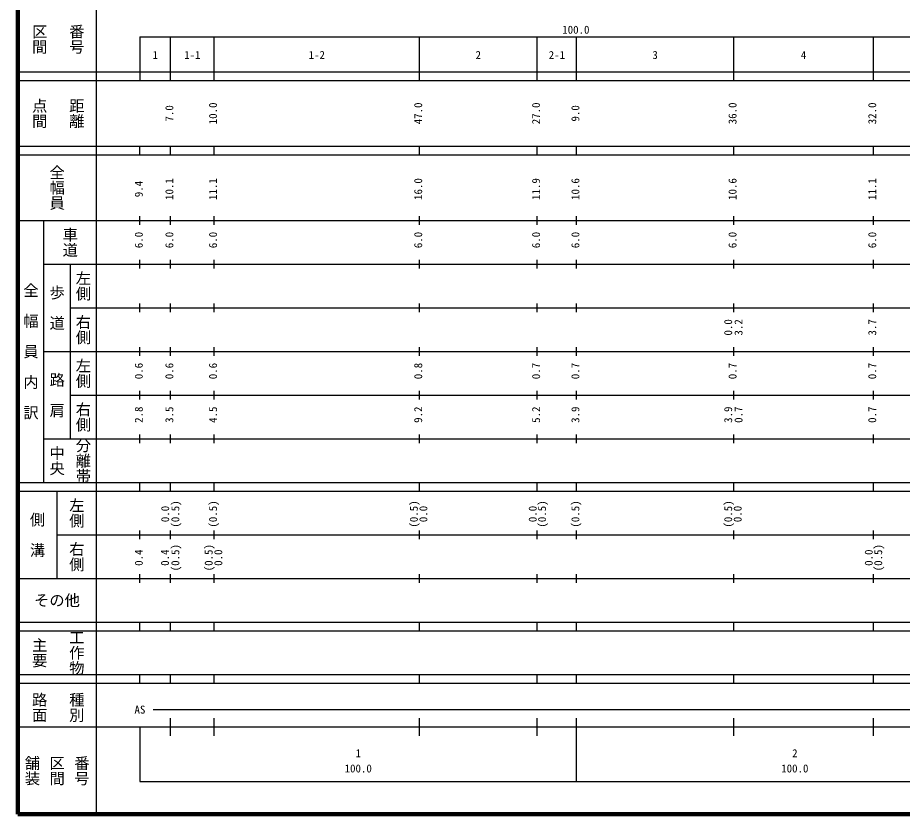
# Model space of a CAD drawing. Units: millimetres on the paper, enlarged 1000 times. Extents: x 40000 to 680000, y 20000 to 380000.
# Drawn here: x 40000 to 242619, y 20000 to 202409 of the extents above; entities that cross this region are included whole.
import ezdxf
from ezdxf.enums import TextEntityAlignment as Align

# ---------------------------------------------------------------- set-up
doc = ezdxf.new("R2010")
doc.units = ezdxf.units.MM
doc.header["$LTSCALE"] = 1000
doc.layers.add('M-TTL', color=2, linetype='Continuous', lineweight=140)
doc.layers.add('M-TTL-BAND', color=7, linetype='Continuous', lineweight=25)
doc.styles.add('@ＭＳ ゴシック', font='')
doc.styles.add('ＭＳ ゴシック', font='')
doc.styles.get('@ＭＳ ゴシック').set_extended_font_data('@MS Gothic')
doc.styles.get('ＭＳ ゴシック').set_extended_font_data('MS Gothic')

msp = doc.modelspace()

# ---------------------------------------------------------------- linework, layer by layer
at = {"layer": 'M-TTL'}
for p, q in [((40000, 380000), (40000, 20000)), ((40000, 20000), (680000, 20000))]:
    msp.add_line(p, q, dxfattribs=at)
at = {"layer": 'M-TTL-BAND'}
for p, q in [((58000, 370000), (58000, 20000)), ((68000, 198000), (579000, 198000)), ((68000, 198000), (68000, 188000)), ((75000, 188000), (75000, 198000)), ((85000, 188000), (85000, 198000)), ((132000, 188000), (132000, 198000)), ((159000, 188000), (159000, 198000)), ((168000, 188000), (168000, 198000)), ((204000, 188000), (204000, 198000)), ((236000, 188000), (236000, 198000)), ((40000, 190000), (579000, 190000)), ((40000, 188000), (579000, 188000)), ((40000, 173000), (579000, 173000)), ((68000, 171000), (68000, 173000)), ((75000, 171000), (75000, 173000)), ((85000, 171000), (85000, 173000)), ((132000, 171000), (132000, 173000)), ((159000, 171000), (159000, 173000)), ((168000, 171000), (168000, 173000)), ((204000, 171000), (204000, 173000)), ((236000, 171000), (236000, 173000)), ((40000, 171000), (579000, 171000)), ((68000, 155000), (68000, 157000)), ((75000, 155000), (75000, 157000)), ((85000, 155000), (85000, 157000)), ((132000, 155000), (132000, 157000)), ((159000, 155000), (159000, 157000)), ((168000, 155000), (168000, 157000)), ((204000, 155000), (204000, 157000)), ((236000, 155000), (236000, 157000)), ((40000, 156000), (579000, 156000)), ((46000, 96000), (46000, 156000)), ((46000, 146000), (579000, 146000)), ((52000, 146000), (52000, 106000)), ((68000, 145000), (68000, 147000)), ((75000, 145000), (75000, 147000)), ((85000, 145000), (85000, 147000)), ((132000, 145000), (132000, 147000)), ((159000, 145000), (159000, 147000)), ((168000, 145000), (168000, 147000)), ((204000, 145000), (204000, 147000)), ((236000, 145000), (236000, 147000)), ((52000, 136000), (579000, 136000)), ((68000, 135000), (68000, 137000)), ((75000, 135000), (75000, 137000)), ((85000, 135000), (85000, 137000)), ((132000, 135000), (132000, 137000)), ((159000, 135000), (159000, 137000)), ((168000, 135000), (168000, 137000)), ((204000, 135000), (204000, 137000)), ((236000, 135000), (236000, 137000)), ((46000, 126000), (579000, 126000)), ((68000, 125000), (68000, 127000)), ((75000, 125000), (75000, 127000)), ((85000, 125000), (85000, 127000)), ((132000, 125000), (132000, 127000)), ((159000, 125000), (159000, 127000)), ((168000, 125000), (168000, 127000)), ((204000, 125000), (204000, 127000)), ((236000, 125000), (236000, 127000)), ((52000, 116000), (579000, 116000)), ((68000, 115000), (68000, 117000)), ((75000, 115000), (75000, 117000)), ((85000, 115000), (85000, 117000)), ((132000, 115000), (132000, 117000)), ((159000, 115000), (159000, 117000)), ((168000, 115000), (168000, 117000)), ((204000, 115000), (204000, 117000)), ((236000, 115000), (236000, 117000)), ((46000, 106000), (579000, 106000)), ((68000, 105000), (68000, 107000)), ((75000, 105000), (75000, 107000)), ((85000, 105000), (85000, 107000)), ((132000, 105000), (132000, 107000)), ((159000, 105000), (159000, 107000)), ((168000, 105000), (168000, 107000)), ((204000, 105000), (204000, 107000)), ((236000, 105000), (236000, 107000)), ((40000, 96000), (579000, 96000)), ((68000, 94000), (68000, 96000)), ((75000, 94000), (75000, 96000)), ((85000, 94000), (85000, 96000)), ((132000, 94000), (132000, 96000)), ((159000, 94000), (159000, 96000)), ((168000, 94000), (168000, 96000)), ((204000, 94000), (204000, 96000)), ((236000, 94000), (236000, 96000)), ((40000, 94000), (579000, 94000)), ((49000, 94000), (49000, 74000)), ((49000, 84000), (579000, 84000)), ((68000, 83000), (68000, 85000)), ((75000, 83000), (75000, 85000)), ((85000, 83000), (85000, 85000)), ((132000, 83000), (132000, 85000)), ((159000, 83000), (159000, 85000)), ((168000, 83000), (168000, 85000)), ((204000, 83000), (204000, 85000)), ((236000, 83000), (236000, 85000)), ((68000, 73000), (68000, 75000)), ((75000, 73000), (75000, 75000)), ((85000, 73000), (85000, 75000)), ((132000, 73000), (132000, 75000)), ((159000, 73000), (159000, 75000)), ((168000, 73000), (168000, 75000)), ((204000, 73000), (204000, 75000)), ((236000, 73000), (236000, 75000)), ((40000, 74000), (579000, 74000)), ((40000, 64000), (579000, 64000)), ((68000, 62000), (68000, 64000)), ((75000, 62000), (75000, 64000)), ((85000, 62000), (85000, 64000)), ((132000, 62000), (132000, 64000)), ((159000, 62000), (159000, 64000)), ((168000, 62000), (168000, 64000)), ((204000, 62000), (204000, 64000)), ((236000, 62000), (236000, 64000)), ((40000, 62000), (579000, 62000)), ((40000, 52000), (579000, 52000)), ((68000, 50000), (68000, 52000)), ((75000, 50000), (75000, 52000)), ((85000, 50000), (85000, 52000)), ((132000, 50000), (132000, 52000)), ((159000, 50000), (159000, 52000)), ((168000, 50000), (168000, 52000)), ((204000, 50000), (204000, 52000)), ((236000, 50000), (236000, 52000)), ((40000, 50000), (579000, 50000)), ((71000, 44000), (565000, 44000)), ((75000, 38000), (75000, 42000)), ((85000, 38000), (85000, 42000)), ((132000, 38000), (132000, 42000)), ((159000, 38000), (159000, 42000)), ((168000, 27500), (168000, 42000)), ((204000, 38000), (204000, 42000)), ((236000, 38000), (236000, 42000)), ((40000, 40000), (579000, 40000)), ((68000, 40000), (68000, 27500)), ((68000, 27500), (579000, 27500))]:
    msp.add_line(p, q, dxfattribs=at)

# ---------------------------------------------------------------- texts
at = {"layer": 'M-TTL-BAND', "style": '@ＭＳ ゴシック'}
for s, p in [('区間', (45000, 197500)), ('番号', (53500, 197500)), ('点間', (45000, 180500)), ('距離', (53500, 180500)), ('全幅員', (49000, 163500)), ('車道', (52000, 151000)), ('左側', (55000, 141000)), ('全\u3000幅\u3000員\u3000内\u3000訳', (43000, 126000)), ('歩\u3000道', (49000, 136000)), ('右側', (55000, 131000)), ('左側', (55000, 121000)), ('路\u3000肩', (49000, 116000)), ('右側', (55000, 111000)), ('分離帯', (55000, 101000)), ('中央', (49000, 101000)), ('左側', (53500, 89000)), ('側\u3000溝', (44500, 84000)), ('右側', (53500, 79000)), ('工作物', (53500, 57000)), ('主要', (45000, 57000)), ('路面', (45000, 44500)), ('種別', (53500, 44500)), ('舗装', (43333, 30000)), ('区間', (49000, 30000)), ('番号', (54667, 30000))]:
    msp.add_text(s, height=2566, rotation=270, dxfattribs=at).set_placement(p, align=Align.MIDDLE_CENTER)
at = {"layer": 'M-TTL-BAND', "style": 'ＭＳ ゴシック'}
for s, p in [('100.0', (167844, 198195)), ('1', (71500, 192405)), ('1-1', (80000, 192405)), ('1-2', (108500, 192405)), ('2', (145500, 192405)), ('2-1', (163500, 192405)), ('3', (186000, 192405)), ('4', (220000, 192405)), ('AS', (68000, 42500)), ('1', (118000, 32523)), ('2', (218000, 32523)), ('100.0', (118000, 29033)), ('100.0', (218000, 29033))]:
    msp.add_text(s, height=1833, dxfattribs=at).set_placement(p, align=Align.BOTTOM_CENTER)
for s, p in [('10.0', (86193, 180500)), ('47.0', (133193, 180500)), ('27.0', (160193, 180500)), ('36.0', (205193, 180500)), ('32.0', (237193, 180500)), ('7.0', (76193, 180500)), ('9.0', (169193, 180500)), ('9.4', (69193, 163174)), ('10.1', (76193, 163174)), ('11.1', (86193, 163174)), ('16.0', (133193, 163174)), ('11.9', (160193, 163174)), ('10.6', (169193, 163174)), ('10.6', (205193, 163174)), ('11.1', (237193, 163174)), ('6.0', (69193, 151500)), ('6.0', (76193, 151500)), ('6.0', (86193, 151500)), ('6.0', (133193, 151500)), ('6.0', (160193, 151500)), ('6.0', (169193, 151500)), ('6.0', (205193, 151500)), ('6.0', (237193, 151500)), ('0.0', (204193, 131500)), ('3.2', (206563, 131500)), ('3.7', (237193, 131500)), ('0.6', (69193, 121500)), ('0.6', (76193, 121500)), ('0.6', (86193, 121500)), ('0.8', (133193, 121500)), ('0.7', (160193, 121500)), ('0.7', (169193, 121500)), ('0.7', (205193, 121500)), ('0.7', (237193, 121500)), ('2.8', (69193, 111500)), ('3.5', (76193, 111500)), ('4.5', (86193, 111500)), ('9.2', (133193, 111500)), ('5.2', (160193, 111500)), ('3.9', (169193, 111500)), ('3.9', (204193, 111500)), ('0.7', (206563, 111500)), ('0.7', (237193, 111500)), ('(0.5)', (77563, 88764)), ('(0.5)', (86193, 88764)), ('(0.5)', (132193, 88764)), ('(0.5)', (161563, 88764)), ('(0.5)', (169193, 88764)), ('(0.5)', (204193, 88764)), ('0.0', (75238, 88764)), ('0.0', (134371, 88764)), ('0.0', (159413, 88764)), ('0.0', (206355, 88764)), ('(0.5)', (77563, 78764)), ('(0.5)', (85193, 78764)), ('(0.5)', (238563, 78764)), ('0.4', (69193, 78764)), ('0.4', (75193, 78764)), ('0.0', (87402, 78764)), ('0.0', (236380, 78764))]:
    msp.add_text(s, height=1833, rotation=90, dxfattribs=at).set_placement(p, align=Align.BOTTOM_CENTER)
msp.add_text('その他', height=2566, dxfattribs=at).set_placement((49000, 69000), align=Align.MIDDLE_CENTER)

doc.saveas('drawing.dxf')
